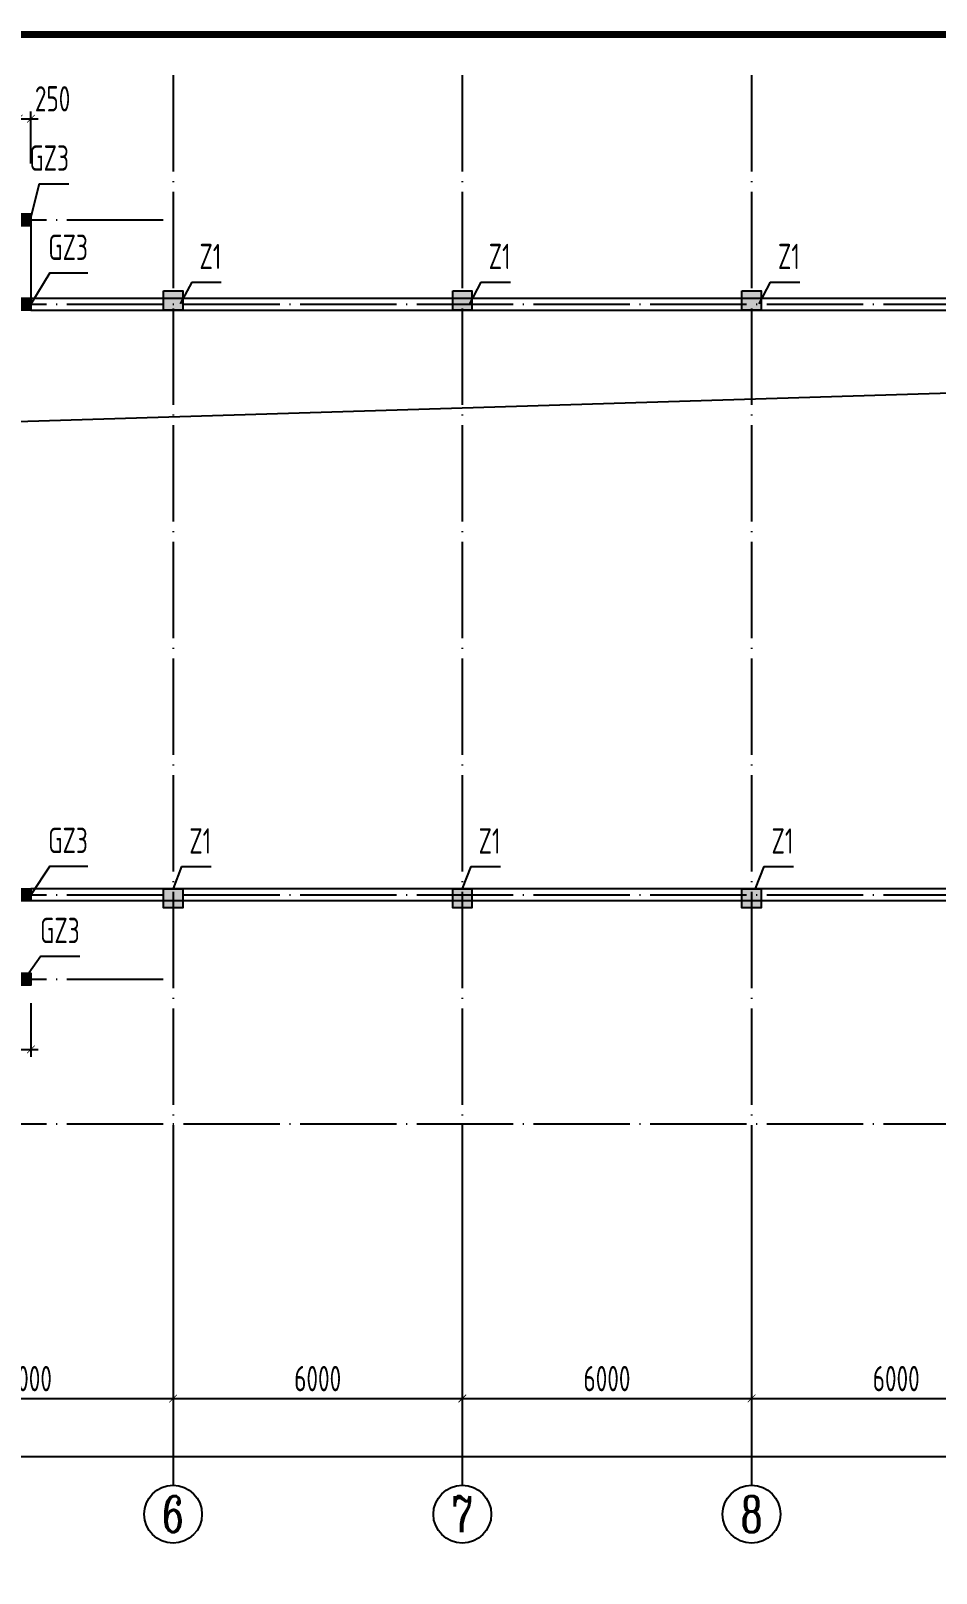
# Model space of a CAD drawing. Extents: x -159214 to 158333, y 7819 to 689505.
# Drawn here: x 62009 to 80787, y 226402 to 258394 of the extents above; entities that cross this region are included whole.
import ezdxf
from ezdxf.enums import TextEntityAlignment as Align

# ---------------------------------------------------------------- set-up
doc = ezdxf.new("R2010")
doc.units = 0
doc.header["$LTSCALE"] = 1000
doc.header["$PDMODE"] = 3
doc.linetypes.add('DOTE', pattern=[2.42, 2, -0.2, 0.02, -0.2])
doc.layers.get('0').update_dxf_attribs({"linetype": 'CONTINUOUS'})
doc.layers.get('Defpoints').update_dxf_attribs({"linetype": 'CONTINUOUS'})
for name, color, linetype in [('d-一层结构平面', 4, 'CONTINUOUS'), ('d-轴线', 7, 'CONTINUOUS'), ('MOUNT', 3, 'CONTINUOUS'), ('PUB_DWGN', 7, 'CONTINUOUS'), ('PUB_TEXT', 7, 'CONTINUOUS'), ('PUB_TITLE', 4, 'CONTINUOUS'), ('邓-AXIS', 1, 'DOTE'), ('邓-AXIS_DIM', 3, 'CONTINUOUS'), ('邓-AXIS_NUM', 7, 'CONTINUOUS'), ('邓-COLU', 7, 'CONTINUOUS'), ('邓-COLU_HATCH', 8, 'CONTINUOUS'), ('邓-DIM', 3, 'CONTINUOUS'), ('邓-TEXT', 7, 'CONTINUOUS'), ('邓-WALL', 2, 'CONTINUOUS'), ('邓-WALL_BR', 2, 'CONTINUOUS')]:
    doc.layers.add(name, color=color, linetype=linetype)
doc.styles.add('-GBCBIGGBENOR', font='GBENOR.shx', dxfattribs={"bigfont": 'GBCBIG.shx'})
doc.styles.add('HZTXT', font='romans', dxfattribs={"bigfont": 'hztxt'})
doc.styles.add('title_font', font='GBENOR.shx', dxfattribs={"bigfont": 'GBCBIG.shx'})
doc.styles.add('TSSD_Axis', font='complex.shx', dxfattribs={"width": 0.7, "bigfont": 'hztxt.shx'})
doc.styles.add('TSSD_Dimension', font='tssdeng.shx', dxfattribs={"width": 0.7, "bigfont": 'Hztxt.shx'})
doc.styles.add('TSSD_Label', font='tssdeng.shx', dxfattribs={"width": 0.7, "bigfont": 'Hztxt.shx'})
doc.dimstyles.new('TSSD_150_150', dxfattribs={"dimtxt": 525, "dimasz": 150, "dimexe": 150, "dimexo": 375, "dimgap": 150, "dimtad": 1, "dimdec": 0, "dimzin": 0, "dimdsep": 46, "dimtxsty": 'TSSD_Dimension', "dimblk": 'ARCHTICK', "dimblk1": 'ARCHTICK', "dimblk2": 'ARCHTICK', "dimcen": 0, "dimdle": 150, "dimclrt": 7, "dimadec": 0, "dimazin": 0, "dimtfac": 1, "dimtdec": 0, "dimtix": 1, "dimtmove": 2, "dimatfit": 3, "dimfxl": 1, "dimtolj": 1, "dimtzin": 0, "dimarcsym": 0})

# ---------------------------------------------------------------- blocks, each defined once
blk = doc.blocks.new('结构A2+0.5')
at = {"layer": 'PUB_TITLE', "const_width": 150}
blk.add_lwpolyline([(3750, -61500), (132150, -61500), (132150, -1500), (3750, -1500)], close=True, dxfattribs=at)
at = {"layer": 'MOUNT', "color": 4, "style": 'HZTXT'}
blk.add_attdef('00', (130703, -60956), '', height=330, dxfattribs=at)
at = {"layer": 'PUB_DWGN', "style": 'title_font'}
for tag, height, p in [('工程名称1', 900, (127304, -45157)), ('工程名称2', 900, (127304, -46498)), ('图号', 600, (127304, -61007))]:
    blk.add_attdef(tag, text='', height=height, dxfattribs=at).set_placement(p, align=Align.CENTER)
at = {"layer": 'PUB_TEXT', "style": '-GBCBIGGBENOR'}
for tag, height, p in [('图名1', 849, (127304, -51263)), ('图名2', 849, (127373, -52205)), ('日期', 600, (124615, -58935)), ('比例', 600, (129973, -58904))]:
    blk.add_attdef(tag, text='', height=height, dxfattribs=at).set_placement(p, align=Align.CENTER)
blk = doc.blocks.new('局部柱')
at = {"layer": '邓-COLU_HATCH'}
for points in [[(-125, 125), (125, 125), (125, -125), (-125, -125)], [(6550, 125), (6800, 125), (6800, -125), (6550, -125)], [(9875, 125), (10125, 125), (10125, -125), (9875, -125)], [(12200, 125), (12450, 125), (12450, -125), (12200, -125)], [(18200, 125), (18450, 125), (18450, -125), (18200, -125)], [(21125, 125), (21375, 125), (21375, -125), (21125, -125)], [(21125, -1625), (21375, -1625), (21375, -1875), (21125, -1875)], [(8875, -13875), (9125, -13875), (9125, -14125), (8875, -14125)], [(21125, -13875), (21375, -13875), (21375, -14125), (21125, -14125)], [(8875, -15625), (9125, -15625), (9125, -15875), (8875, -15875)], [(12200, -15625), (12450, -15625), (12450, -15875), (12200, -15875)], [(18200, -15625), (18450, -15625), (18450, -15875), (18200, -15875)], [(21125, -15625), (21375, -15625), (21375, -15875), (21125, -15875)]]:
    blk.add_hatch(color=256, dxfattribs=at).paths.add_polyline_path(points)
at = {"layer": '邓-COLU'}
for points in [[(-125, 125), (125, 125), (125, -125), (-125, -125)], [(9875, 125), (10125, 125), (10125, -125), (9875, -125)], [(21125, 125), (21375, 125), (21375, -125), (21125, -125)], [(21125, -1625), (21375, -1625), (21375, -1875), (21125, -1875)], [(8875, -13875), (9125, -13875), (9125, -14125), (8875, -14125)], [(21125, -13875), (21375, -13875), (21375, -14125), (21125, -14125)], [(8875, -15625), (9125, -15625), (9125, -15875), (8875, -15875)], [(21125, -15625), (21375, -15625), (21375, -15875), (21125, -15875)]]:
    blk.add_lwpolyline(points, close=True, dxfattribs=at)
at = {"layer": '邓-COLU', "elevation": 0}
for points in [[(6550, 125), (6800, 125), (6800, -125), (6550, -125)], [(12200, 125), (12450, 125), (12450, -125), (12200, -125)], [(18200, 125), (18450, 125), (18450, -125), (18200, -125)], [(12200, -15625), (12450, -15625), (12450, -15875), (12200, -15875)], [(18200, -15625), (18450, -15625), (18450, -15875), (18200, -15875)]]:
    blk.add_lwpolyline(points, close=True, dxfattribs=at)
blk = doc.blocks.new('蛋种鸡舍一层结构')
at = {"layer": '邓-COLU_HATCH'}
for points in [[(27125, 275), (27525, 275), (27525, -125), (27125, -125)], [(33125, 275), (33525, 275), (33525, -125), (33125, -125)], [(39125, 275), (39525, 275), (39525, -125), (39125, -125)], [(27125, -12125), (27525, -12125), (27525, -12525), (27125, -12525)], [(33125, -12125), (33525, -12125), (33525, -12525), (33125, -12525)], [(39125, -12125), (39525, -12125), (39525, -12525), (39125, -12525)]]:
    blk.add_hatch(color=256, dxfattribs=at).paths.add_polyline_path(points)
at = {"layer": '邓-COLU'}
for points in [[(27125, 275), (27525, 275), (27525, -125), (27125, -125)], [(33125, 275), (33525, 275), (33525, -125), (33125, -125)], [(39125, 275), (39525, 275), (39525, -125), (39125, -125)], [(27125, -12125), (27525, -12125), (27525, -12525), (27125, -12525)], [(33125, -12125), (33525, -12125), (33525, -12525), (33125, -12525)], [(39125, -12125), (39525, -12125), (39525, -12525), (39125, -12525)]]:
    blk.add_lwpolyline(points, close=True, dxfattribs=at)
blk = doc.blocks.new('4.4标高墙体')
at = {"layer": '邓-TEXT'}
blk.add_lwpolyline([(125, -13875), (3056, -4744), (96325, -1880)], dxfattribs=at)
at = {"layer": '邓-WALL'}
blk.add_line((21125, -13880), (21375, -13880), dxfattribs=at)
at = {"layer": '邓-WALL_BR'}
for p, q in [((20125, 120), (21375, 120)), ((21375, 120), (21375, -1630)), ((21375, -1630), (84075, -1630)), ((21375, -1880), (84075, -1880)), ((96325, -13880), (21375, -13880)), ((96575, -14130), (21375, -14130))]:
    blk.add_line(p, q, dxfattribs=at)
at = {"layer": 'd-一层结构平面'}
blk.add_blockref('蛋种鸡舍一层结构', (-3000, -1755), dxfattribs=at)
at = {"layer": '邓-DIM'}
blk.add_blockref('局部柱', (0, -5, 0), dxfattribs=at)
blk = doc.blocks.new('_ArchTick')
at = {"color": 0, "linetype": 'ByBlock', "const_width": 0.1}
blk.add_lwpolyline([(-0.53, -0.53), (0.53, 0.53)], dxfattribs=at)
blk = doc.blocks.new('*D147')
at = {"layer": 'Defpoints', "color": 0}
for p in [(0, -18500), (99450, -18500), (99450, -23900)]:
    blk.add_point(p, dxfattribs=at)
at = {"layer": '邓-AXIS_DIM', "color": 0, "lineweight": -2}
for p, q in [((0, -18875), (0, -24050)), ((99450, -18875), (99450, -24050)), ((-150, -23900), (99600, -23900))]:
    blk.add_line(p, q, dxfattribs=at)
at = {"layer": '邓-AXIS_DIM', "color": 0, "lineweight": -2, "xscale": 150, "yscale": 150, "zscale": 150, "rotation": 180}
blk.add_blockref('_ArchTick', (0, -23900), dxfattribs=at)
at = {"layer": '邓-AXIS_DIM', "color": 0, "lineweight": -2, "xscale": 150, "yscale": 150, "zscale": 150}
blk.add_blockref('_ArchTick', (99450, -23900), dxfattribs=at)
at = {"layer": '邓-AXIS_DIM', "color": 7, "insert": (49725, -23487.5), "char_height": 525, "attachment_point": 5, "style": 'TSSD_Dimension'}
blk.add_mtext('\\A1;99450', dxfattribs=at)
blk = doc.blocks.new('ts_axno')
at = {"color": 0, "linetype": 'ByBlock', "lineweight": -2}
blk.add_circle((0, 0), 0.5, dxfattribs=at)
at = {"color": 0, "linetype": 'ByBlock', "lineweight": -2, "style": 'TSSD_Axis', "width": 0.7}
blk.add_attdef('A', text='', height=0.6, dxfattribs=at).set_placement((0, 0), align=Align.MIDDLE_CENTER)
blk = doc.blocks.new('*D156')
at = {"layer": 'Defpoints', "color": 0}
for p in [(21325, -18500), (27325, -18500), (27325, -22700)]:
    blk.add_point(p, dxfattribs=at)
at = {"layer": '邓-AXIS_DIM', "color": 0, "lineweight": -2}
for p, q in [((21325, -18875), (21325, -22850)), ((27325, -18875), (27325, -22850)), ((21175, -22700), (27475, -22700))]:
    blk.add_line(p, q, dxfattribs=at)
at = {"layer": '邓-AXIS_DIM', "color": 0, "lineweight": -2, "xscale": 150, "yscale": 150, "zscale": 150, "rotation": 180}
blk.add_blockref('_ArchTick', (21325, -22700), dxfattribs=at)
at = {"layer": '邓-AXIS_DIM', "color": 0, "lineweight": -2, "xscale": 150, "yscale": 150, "zscale": 150}
blk.add_blockref('_ArchTick', (27325, -22700), dxfattribs=at)
at = {"layer": '邓-AXIS_DIM', "color": 7, "insert": (24325, -22287.5), "char_height": 525, "attachment_point": 5, "style": 'TSSD_Dimension'}
blk.add_mtext('\\A1;6000', dxfattribs=at)
blk = doc.blocks.new('*D157')
at = {"layer": 'Defpoints', "color": 0}
for p in [(27325, -18500), (33325, -18500), (33325, -22700)]:
    blk.add_point(p, dxfattribs=at)
at = {"layer": '邓-AXIS_DIM', "color": 0, "lineweight": -2}
for p, q in [((27325, -18875), (27325, -22850)), ((33325, -18875), (33325, -22850)), ((27175, -22700), (33475, -22700))]:
    blk.add_line(p, q, dxfattribs=at)
at = {"layer": '邓-AXIS_DIM', "color": 0, "lineweight": -2, "xscale": 150, "yscale": 150, "zscale": 150, "rotation": 180}
blk.add_blockref('_ArchTick', (27325, -22700), dxfattribs=at)
at = {"layer": '邓-AXIS_DIM', "color": 0, "lineweight": -2, "xscale": 150, "yscale": 150, "zscale": 150}
blk.add_blockref('_ArchTick', (33325, -22700), dxfattribs=at)
at = {"layer": '邓-AXIS_DIM', "color": 7, "insert": (30325, -22287.5), "char_height": 525, "attachment_point": 5, "style": 'TSSD_Dimension'}
blk.add_mtext('\\A1;6000', dxfattribs=at)
blk = doc.blocks.new('*D158')
at = {"layer": 'Defpoints', "color": 0}
for p in [(33325, -18500), (39325, -18500), (39325, -22700)]:
    blk.add_point(p, dxfattribs=at)
at = {"layer": '邓-AXIS_DIM', "color": 0, "lineweight": -2}
for p, q in [((33325, -18875), (33325, -22850)), ((39325, -18875), (39325, -22850)), ((33175, -22700), (39475, -22700))]:
    blk.add_line(p, q, dxfattribs=at)
at = {"layer": '邓-AXIS_DIM', "color": 0, "lineweight": -2, "xscale": 150, "yscale": 150, "zscale": 150, "rotation": 180}
blk.add_blockref('_ArchTick', (33325, -22700), dxfattribs=at)
at = {"layer": '邓-AXIS_DIM', "color": 0, "lineweight": -2, "xscale": 150, "yscale": 150, "zscale": 150}
blk.add_blockref('_ArchTick', (39325, -22700), dxfattribs=at)
at = {"layer": '邓-AXIS_DIM', "color": 7, "insert": (36325, -22287.5), "char_height": 525, "attachment_point": 5, "style": 'TSSD_Dimension'}
blk.add_mtext('\\A1;6000', dxfattribs=at)
blk = doc.blocks.new('*D159')
at = {"layer": 'Defpoints', "color": 0}
for p in [(39325, -18500), (45325, -18500), (45325, -22700)]:
    blk.add_point(p, dxfattribs=at)
at = {"layer": '邓-AXIS_DIM', "color": 0, "lineweight": -2}
for p, q in [((39325, -18875), (39325, -22850)), ((45325, -18875), (45325, -22850)), ((39175, -22700), (45475, -22700))]:
    blk.add_line(p, q, dxfattribs=at)
at = {"layer": '邓-AXIS_DIM', "color": 0, "lineweight": -2, "xscale": 150, "yscale": 150, "zscale": 150, "rotation": 180}
blk.add_blockref('_ArchTick', (39325, -22700), dxfattribs=at)
at = {"layer": '邓-AXIS_DIM', "color": 0, "lineweight": -2, "xscale": 150, "yscale": 150, "zscale": 150}
blk.add_blockref('_ArchTick', (45325, -22700), dxfattribs=at)
at = {"layer": '邓-AXIS_DIM', "color": 7, "insert": (42325, -22287.5), "char_height": 525, "attachment_point": 5, "style": 'TSSD_Dimension'}
blk.add_mtext('\\A1;6000', dxfattribs=at)
blk = doc.blocks.new('*D175')
at = {"layer": 'Defpoints', "color": 0}
for p in [(62009, 256572), (61759, 255267), (62009, 255267)]:
    blk.add_point(p, dxfattribs=at)
at = {"layer": '邓-DIM', "color": 0, "lineweight": -2}
for p, q in [((61759, 255642), (61759, 256722)), ((62009, 255642), (62009, 256722)), ((61759, 256572), (61609, 256572)), ((61759, 256572), (62009, 256572)), ((62009, 256572), (62159, 256572))]:
    blk.add_line(p, q, dxfattribs=at)
at = {"layer": '邓-DIM', "color": 0, "lineweight": -2, "xscale": 150, "yscale": 150, "zscale": 150}
blk.add_blockref('_ArchTick', (61759, 256572), dxfattribs=at)
at = {"layer": '邓-DIM', "color": 0, "lineweight": -2, "xscale": 150, "yscale": 150, "zscale": 150, "rotation": 180}
blk.add_blockref('_ArchTick', (62009, 256572), dxfattribs=at)
at = {"layer": '邓-DIM', "color": 7, "insert": (62460, 256984), "char_height": 525, "attachment_point": 5, "style": 'TSSD_Dimension'}
blk.add_mtext('\\A1;250', dxfattribs=at)
blk = doc.blocks.new('*D452')
at = {"layer": 'Defpoints', "color": 0}
for p in [(58959, 238600), (62009, 238600), (62009, 237265)]:
    blk.add_point(p, dxfattribs=at)
at = {"layer": '邓-DIM', "color": 0, "lineweight": -2}
for p, q in [((58959, 238225), (58959, 237115)), ((62009, 238225), (62009, 237115)), ((58809, 237265), (62159, 237265))]:
    blk.add_line(p, q, dxfattribs=at)
at = {"layer": '邓-DIM', "color": 0, "lineweight": -2, "xscale": 150, "yscale": 150, "zscale": 150, "rotation": 180}
blk.add_blockref('_ArchTick', (58959, 237265), dxfattribs=at)
at = {"layer": '邓-DIM', "color": 0, "lineweight": -2, "xscale": 150, "yscale": 150, "zscale": 150}
blk.add_blockref('_ArchTick', (62009, 237265), dxfattribs=at)
at = {"layer": '邓-DIM', "color": 7, "insert": (60484, 237677), "char_height": 525, "attachment_point": 5, "style": 'TSSD_Dimension'}
blk.add_mtext('\\A1;3050', dxfattribs=at)
blk = doc.blocks.new('办公附属轴线')
at = {"layer": '邓-AXIS'}
for p, q in [((27325, 4750, 0), (27325, -18500, 0)), ((33325, 4750, 0), (33325, -18500, 0)), ((39325, 4750, 0), (39325, -18500, 0)), ((-1500, 1750), (27325, 1750)), ((-1500, 0), (100950, 0)), ((-1500, -12250), (100950, -12250)), ((-1500, -14000), (27325, -14000)), ((-1500, -17000), (100950, -17000))]:
    blk.add_line(p, q, dxfattribs=at)
at = {"layer": '邓-AXIS_NUM'}
for p, q in [((27325, -18500), (27325, -24500)), ((33325, -18500), (33325, -24500)), ((39325, -18500), (39325, -24500))]:
    blk.add_line(p, q, dxfattribs=at)
ref = blk.add_blockref('ts_axno', (27325, -25100), dxfattribs=dict(at, xscale=1200, yscale=1200, zscale=1200))
ref.add_attrib('6', '6', dxfattribs={"height": 750, "style": 'TSSD_Axis', "width": 0.7}).set_placement((27325, -25100), align=Align.MIDDLE_CENTER)
ref = blk.add_blockref('ts_axno', (33325, -25100), dxfattribs=dict(at, xscale=1200, yscale=1200, zscale=1200))
ref.add_attrib('7', '7', dxfattribs={"height": 750, "style": 'TSSD_Axis', "width": 0.7}).set_placement((33325, -25100), align=Align.MIDDLE_CENTER)
ref = blk.add_blockref('ts_axno', (39325, -25100), dxfattribs=dict(at, xscale=1200, yscale=1200, zscale=1200))
ref.add_attrib('8', '8', dxfattribs={"height": 750, "style": 'TSSD_Axis', "width": 0.7}).set_placement((39325, -25100), align=Align.MIDDLE_CENTER)
at = {"layer": '邓-AXIS_DIM'}
for base, p1, p2, picture, middle in [((99450, -23900), (0, -18500), (99450, -18500), '*D147', (49725, -23487.5)), ((27325, -22700), (21325, -18500), (27325, -18500), '*D156', (24325, -22287.5)), ((33325, -22700), (27325, -18500), (33325, -18500), '*D157', (30325, -22287.5)), ((39325, -22700), (33325, -18500), (39325, -18500), '*D158', (36325, -22287.5)), ((45325, -22700), (39325, -18500), (45325, -18500), '*D159', (42325, -22287.5))]:
    dim = blk.add_linear_dim(base=base, p1=p1, p2=p2, angle=180, dimstyle='TSSD_150_150', dxfattribs=at)
    dim.commit()
    dim.dimension.update_dxf_attribs({"geometry": picture, "text_midpoint": middle})

msp = doc.modelspace()

# ---------------------------------------------------------------- linework, layer by layer
at = {"layer": '邓-TEXT'}
for p, q in [((62184.7, 255222.3), (62008.7, 254534.7)), ((62184.7, 255222.3), (62799.5, 255222.3)), ((62402.2, 253371), (62008.7, 252724.6, 0)), ((62402.2, 253371), (63192.2, 253371)), ((65344.8, 253181.6, 0), (65108.7, 252729.6, 0)), ((65344.8, 253181.6, 0), (65959.6, 253181.6, 0)), ((71344.8, 253181.6), (71108.7, 252729.6)), ((71344.8, 253181.6), (71959.6, 253181.6)), ((77344.8, 253181.6, 0), (77108.7, 252729.6, 0)), ((77344.8, 253181.6, 0), (77959.6, 253181.6, 0)), ((62403.6, 241068.9), (62008.7, 240474.6)), ((62403.6, 241068.9), (63190.8, 241068.9)), ((65134.7, 241056.6), (64958.7, 240604.6)), ((65134.7, 241056.6), (65749.5, 241056.6)), ((71134.7, 241056.6, 0), (70958.7, 240604.6, 0)), ((71134.7, 241056.6, 0), (71749.5, 241056.6, 0)), ((77210.3, 241056.6, 0), (77034.3, 240604.6, 0)), ((77210.3, 241056.6, 0), (77825.1, 241056.6, 0)), ((62219.1, 239200.2), (61883.7, 238729.6)), ((62219.1, 239200.2), (63021.7, 239200.2))]:
    msp.add_line(p, q, dxfattribs=at)

# ---------------------------------------------------------------- block references
at = {"layer": 'd-轴线'}
msp.add_blockref('办公附属轴线', (37633.7, 252724.6), dxfattribs=at)
at = {"layer": '邓-DIM'}
for name, p in [('结构A2+0.5', (24682.6, 259818.8)), ('4.4标高墙体', (40633.7, 254479.6))]:
    msp.add_blockref(name, p, dxfattribs=at)

# ---------------------------------------------------------------- texts
at = {"layer": '邓-TEXT', "style": 'TSSD_Label', "width": 0.7}
for s, p in [('GZ3', (62799.5, 255334.8)), ('GZ3', (63192.2, 253483.5)), ('Z1', (65959.6, 253294.1, 0)), ('Z1', (71959.6, 253294.1)), ('Z1', (77959.6, 253294.1, 0)), ('GZ3', (63190.8, 241181.4)), ('Z1', (65749.5, 241169.1)), ('Z1', (71749.5, 241169.1, 0)), ('Z1', (77825.1, 241169.1, 0)), ('GZ3', (63021.7, 239312.7))]:
    msp.add_text(s, height=525, dxfattribs=at).set_placement(p, align=Align.BOTTOM_RIGHT)

# ---------------------------------------------------------------- dimensions: what is measured, and where the dimension line sits
at = {"layer": '邓-DIM'}
dim = msp.add_linear_dim(base=(62008.7, 256571.9), p1=(61758.7, 255266.7), p2=(62008.7, 255266.7), dimstyle='TSSD_150_150', dxfattribs=at)
dim.commit()
dim.dimension.update_dxf_attribs({"geometry": '*D175', "text_midpoint": (62460.3, 256984.4), "dimtype": 160})
dim = msp.add_linear_dim(base=(62008.7, 237264.5), p1=(58958.7, 238599.6), p2=(62008.7, 238599.6), dimstyle='TSSD_150_150', dxfattribs=at)
dim.commit()
dim.dimension.update_dxf_attribs({"geometry": '*D452', "text_midpoint": (60483.7, 237677)})

doc.saveas('drawing.dxf')
